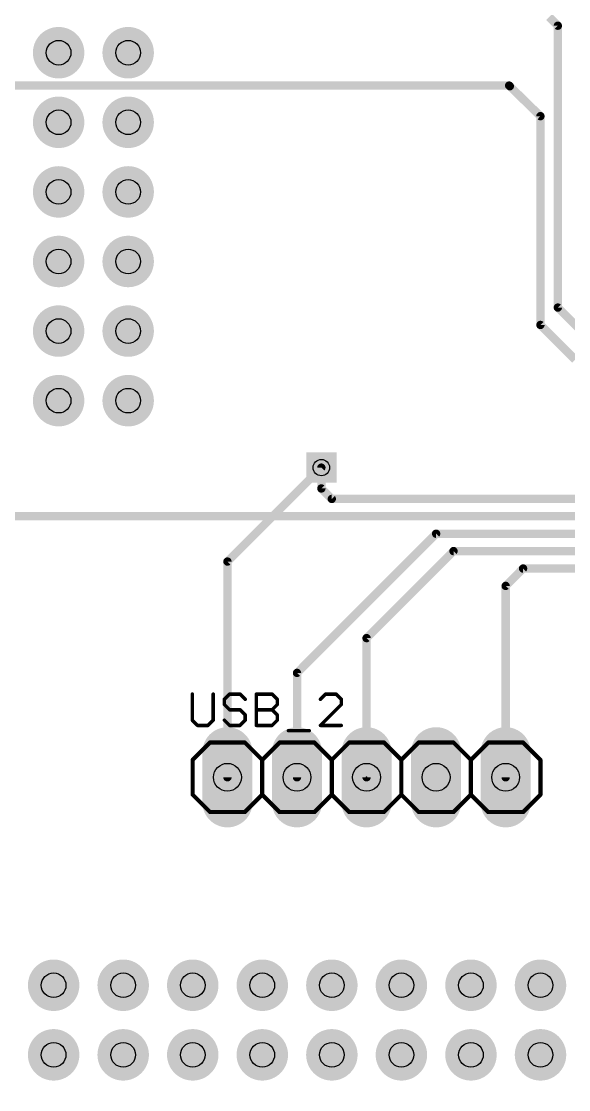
# Model space of a CAD drawing. Extents: x 4 to 288, y -28 to 191.
# Drawn here: x 101.06 to 121.04, y 9.55 to 48.55 of the extents above; entities that cross this region are included whole.
import ezdxf

# ---------------------------------------------------------------- set-up
doc = ezdxf.new("R2010")
doc.units = 0
doc.header["$MEASUREMENT"] = 0
doc.layers.get('0').update_dxf_attribs({"linetype": 'CONTINUOUS'})
for name, color, linetype in [('1', 22, 'CONTINUOUS'), ('16', 175, 'CONTINUOUS'), ('17', 82, 'CONTINUOUS'), ('18', 82, 'CONTINUOUS'), ('20', 7, 'CONTINUOUS'), ('21', 2, 'CONTINUOUS'), ('23', 7, 'CONTINUOUS'), ('25', 2, 'CONTINUOUS'), ('29', 253, 'CONTINUOUS'), ('30', 253, 'CONTINUOUS'), ('44', 253, 'CONTINUOUS'), ('51', 253, 'CONTINUOUS')]:
    doc.layers.add(name, color=color, linetype=linetype)

# ---------------------------------------------------------------- blocks, each defined once
blk = doc.blocks.new('RECT')
blk.add_solid([(-0.5, -0.5), (0.5, -0.5), (-0.5, 0.5), (0.5, 0.5)])
blk = doc.blocks.new('LONGP100')
at = {"const_width": 1}
blk.add_lwpolyline([(-0.5, 0), (0.5, 0)], dxfattribs=at)
at = {"const_width": 0.5}
for points in [[(-0.5, 0.25, 1), (-0.5, -0.25)], [(0.5, -0.25, 1), (0.5, 0.25)]]:
    blk.add_lwpolyline(points, format="xyb", dxfattribs=at)
blk = doc.blocks.new('ROUNDV')
at = {"const_width": 0.5}
blk.add_lwpolyline([(0, -0.25, 1), (0, 0.25, 1), (0, -0.25)], format="xyb", dxfattribs=at)
blk = doc.blocks.new('SQUAREV')
blk.add_solid([(-0.5, -0.5), (0.5, -0.5), (-0.5, 0.5), (0.5, 0.5)])

msp = doc.modelspace()

# ---------------------------------------------------------------- linework, layer by layer
at = {"layer": '1', "const_width": 0.3048}
for points in [[(120.3325, 48.7045), (120.65, 48.387)], [(120.65, 48.387), (120.65, 38.1)], [(94.1324, 46.2026), (118.872, 46.2026)], [(118.872, 46.2026), (118.8974, 46.1772)], [(120.015, 45.085), (118.8974, 46.1772)], [(120.015, 37.465), (120.015, 45.085)], [(120.65, 38.1), (121.92, 36.83)], [(121.285, 36.195), (120.015, 37.465)], [(108.585, 28.829), (112.014, 32.258)], [(108.585, 20.955), (108.585, 28.829)]]:
    msp.add_lwpolyline(points, dxfattribs=at)
at = {"layer": '1', "const_width": 0.1524}
for points in [[(120.7262, 48.387, 1), (120.5738, 48.387)], [(120.5961, 48.3331, 1), (120.7039, 48.4409)], [(118.9259, 46.2565, 1), (118.8181, 46.1487)], [(118.9507, 46.2317, 1), (118.8441, 46.1227)], [(118.8435, 46.1233, 1), (118.9513, 46.2311)], [(118.872, 46.1264, 1), (118.872, 46.2788)], [(120.0912, 45.085, 1), (119.9388, 45.085)], [(119.9617, 45.0305, 1), (120.0683, 45.1395)], [(120.7039, 38.1539, 1), (120.5961, 38.0461)], [(120.5738, 38.1, 1), (120.7262, 38.1)], [(120.0689, 37.5189, 1), (119.9611, 37.4111)], [(119.9388, 37.465, 1), (120.0912, 37.465)], [(112.0679, 32.2041, 1), (111.9601, 32.3119)], [(108.6612, 28.829, 1), (108.5088, 28.829)], [(108.5311, 28.8829, 1), (108.6389, 28.7751)], [(108.5088, 20.955, 1), (108.6612, 20.955)]]:
    msp.add_lwpolyline(points, format="xyb", dxfattribs=at)
at = {"layer": '16', "const_width": 0.3048}
for points in [[(112.014, 31.496), (112.014, 32.258)], [(112.395, 31.115), (112.014, 31.496)], [(121.92, 31.115), (112.395, 31.115)], [(93.1265, 30.48), (123.825, 30.48)], [(116.205, 29.845), (111.125, 24.765)], [(131.445, 29.845), (116.205, 29.845)], [(116.84, 29.21), (113.665, 26.035)], [(133.35, 29.21), (116.84, 29.21)], [(119.38, 28.575), (118.745, 27.94)], [(119.38, 28.575), (135.89, 28.575)], [(118.745, 27.94), (118.745, 20.955)], [(113.665, 20.955), (113.665, 26.035)], [(111.125, 24.765), (111.125, 20.955)]]:
    msp.add_lwpolyline(points, dxfattribs=at)
at = {"layer": '16', "const_width": 0.1524}
for points in [[(112.0902, 32.258, 1), (111.9378, 32.258)], [(112.0679, 31.5499, 1), (111.9601, 31.4421)], [(111.9378, 31.496, 1), (112.0902, 31.496)], [(112.395, 31.1912, 1), (112.395, 31.0388)], [(112.3411, 31.0611, 1), (112.4489, 31.1689)], [(116.205, 29.9212, 1), (116.205, 29.7688)], [(116.2589, 29.7911, 1), (116.1511, 29.8989)], [(116.84, 29.2862, 1), (116.84, 29.1338)], [(116.8939, 29.1561, 1), (116.7861, 29.2639)], [(119.38, 28.6512, 1), (119.38, 28.4988)], [(119.4339, 28.5211, 1), (119.3261, 28.6289)], [(118.8212, 27.94, 1), (118.6688, 27.94)], [(118.6911, 27.9939, 1), (118.7989, 27.8861)], [(113.7412, 26.035, 1), (113.5888, 26.035)], [(113.6111, 26.0889, 1), (113.7189, 25.9811)], [(111.2012, 24.765, 1), (111.0488, 24.765)], [(111.0711, 24.8189, 1), (111.1789, 24.7111)], [(111.0488, 20.955, 1), (111.2012, 20.955)], [(113.5888, 20.955, 1), (113.7412, 20.955)], [(118.6688, 20.955, 1), (118.8212, 20.955)]]:
    msp.add_lwpolyline(points, format="xyb", dxfattribs=at)
at = {"layer": '20', "const_width": 0.0254}
msp.add_lwpolyline([(71.1264, 186.0347, 2.9429), (202.1142, 186.0347)], format="xyb", dxfattribs=at)
at = {"layer": '21', "const_width": 0.1524}
for points in [[(107.95, 22.225), (107.315, 21.59)], [(107.95, 22.225), (109.22, 22.225)], [(109.22, 22.225), (109.855, 21.59)], [(109.855, 21.59), (110.49, 22.225)], [(110.49, 22.225), (111.76, 22.225)], [(111.76, 22.225), (112.395, 21.59)], [(112.395, 21.59), (113.03, 22.225)], [(113.03, 22.225), (114.3, 22.225)], [(114.3, 22.225), (114.935, 21.59)], [(115.57, 22.225), (114.935, 21.59)], [(115.57, 22.225), (116.84, 22.225)], [(116.84, 22.225), (117.475, 21.59)], [(118.11, 22.225), (117.475, 21.59)], [(118.11, 22.225), (119.38, 22.225)], [(119.38, 22.225), (120.015, 21.59)], [(107.315, 21.59), (107.315, 20.32)], [(109.855, 21.59), (109.855, 20.32)], [(112.395, 21.59), (112.395, 20.32)], [(114.935, 21.59), (114.935, 20.32)], [(117.475, 21.59), (117.475, 20.32)], [(120.015, 21.59), (120.015, 20.32)], [(107.315, 20.32), (107.95, 19.685)], [(109.855, 20.32), (109.22, 19.685)], [(110.49, 19.685), (109.855, 20.32)], [(112.395, 20.32), (111.76, 19.685)], [(113.03, 19.685), (112.395, 20.32)], [(114.935, 20.32), (114.3, 19.685)], [(114.935, 20.32), (115.57, 19.685)], [(117.475, 20.32), (116.84, 19.685)], [(117.475, 20.32), (118.11, 19.685)], [(120.015, 20.32), (119.38, 19.685)], [(109.22, 19.685), (107.95, 19.685)], [(111.76, 19.685), (110.49, 19.685)], [(114.3, 19.685), (113.03, 19.685)], [(116.84, 19.685), (115.57, 19.685)], [(119.38, 19.685), (118.11, 19.685)]]:
    msp.add_lwpolyline(points, dxfattribs=at)
at = {"layer": '21', "const_width": 0.0762}
for points in [[(107.95, 22.2631, 1), (107.95, 22.1869)], [(107.9769, 22.1981, 1), (107.9231, 22.2519)], [(109.2469, 22.2519, 1), (109.1931, 22.1981)], [(109.22, 22.1869, 1), (109.22, 22.2631)], [(110.49, 22.2631, 1), (110.49, 22.1869)], [(110.5169, 22.1981, 1), (110.4631, 22.2519)], [(111.7869, 22.2519, 1), (111.7331, 22.1981)], [(111.76, 22.1869, 1), (111.76, 22.2631)], [(113.03, 22.2631, 1), (113.03, 22.1869)], [(113.0569, 22.1981, 1), (113.0031, 22.2519)], [(114.3269, 22.2519, 1), (114.2731, 22.1981)], [(114.3, 22.1869, 1), (114.3, 22.2631)], [(115.57, 22.2631, 1), (115.57, 22.1869)], [(115.5969, 22.1981, 1), (115.5431, 22.2519)], [(116.8669, 22.2519, 1), (116.8131, 22.1981)], [(116.84, 22.1869, 1), (116.84, 22.2631)], [(118.11, 22.2631, 1), (118.11, 22.1869)], [(118.1369, 22.1981, 1), (118.0831, 22.2519)], [(119.4069, 22.2519, 1), (119.3531, 22.1981)], [(119.38, 22.1869, 1), (119.38, 22.2631)], [(107.3531, 21.59, 1), (107.2769, 21.59)], [(107.2881, 21.6169, 1), (107.3419, 21.5631)], [(109.8931, 21.59, 1), (109.8169, 21.59)], [(109.8281, 21.6169, 1), (109.8819, 21.5631)], [(109.8281, 21.5631, 1), (109.8819, 21.6169)], [(112.4331, 21.59, 1), (112.3569, 21.59)], [(112.3681, 21.6169, 1), (112.4219, 21.5631)], [(112.3681, 21.5631, 1), (112.4219, 21.6169)], [(114.9731, 21.59, 1), (114.8969, 21.59)], [(114.9081, 21.6169, 1), (114.9619, 21.5631)], [(114.9081, 21.5631, 1), (114.9619, 21.6169)], [(117.5131, 21.59, 1), (117.4369, 21.59)], [(117.4481, 21.6169, 1), (117.5019, 21.5631)], [(117.4481, 21.5631, 1), (117.5019, 21.6169)], [(120.0531, 21.59, 1), (119.9769, 21.59)], [(119.9881, 21.5631, 1), (120.0419, 21.6169)], [(107.2769, 20.32, 1), (107.3531, 20.32)], [(107.3419, 20.3469, 1), (107.2881, 20.2931)], [(109.8169, 20.32, 1), (109.8931, 20.32)], [(109.8819, 20.3469, 1), (109.8281, 20.2931)], [(109.8819, 20.2931, 1), (109.8281, 20.3469)], [(112.3569, 20.32, 1), (112.4331, 20.32)], [(112.4219, 20.3469, 1), (112.3681, 20.2931)], [(112.4219, 20.2931, 1), (112.3681, 20.3469)], [(114.8969, 20.32, 1), (114.9731, 20.32)], [(114.9619, 20.3469, 1), (114.9081, 20.2931)], [(114.9619, 20.2931, 1), (114.9081, 20.3469)], [(117.4369, 20.32, 1), (117.5131, 20.32)], [(117.5019, 20.3469, 1), (117.4481, 20.2931)], [(117.5019, 20.2931, 1), (117.4481, 20.3469)], [(119.9769, 20.32, 1), (120.0531, 20.32)], [(120.0419, 20.2931, 1), (119.9881, 20.3469)], [(107.95, 19.7231, 1), (107.95, 19.6469)], [(107.9231, 19.6581, 1), (107.9769, 19.7119)], [(109.1931, 19.7119, 1), (109.2469, 19.6581)], [(109.22, 19.6469, 1), (109.22, 19.7231)], [(110.49, 19.7231, 1), (110.49, 19.6469)], [(110.4631, 19.6581, 1), (110.5169, 19.7119)], [(111.7331, 19.7119, 1), (111.7869, 19.6581)], [(111.76, 19.6469, 1), (111.76, 19.7231)], [(113.03, 19.7231, 1), (113.03, 19.6469)], [(113.0031, 19.6581, 1), (113.0569, 19.7119)], [(114.2731, 19.7119, 1), (114.3269, 19.6581)], [(114.3, 19.6469, 1), (114.3, 19.7231)], [(115.57, 19.7231, 1), (115.57, 19.6469)], [(115.5431, 19.6581, 1), (115.5969, 19.7119)], [(116.8131, 19.7119, 1), (116.8669, 19.6581)], [(116.84, 19.6469, 1), (116.84, 19.7231)], [(118.11, 19.7231, 1), (118.11, 19.6469)], [(118.0831, 19.6581, 1), (118.1369, 19.7119)], [(119.3531, 19.7119, 1), (119.4069, 19.6581)], [(119.38, 19.6469, 1), (119.38, 19.7231)]]:
    msp.add_lwpolyline(points, format="xyb", dxfattribs=at)
at = {"layer": '23'}
msp.add_point((113.665, 20.955), dxfattribs=at)
at = {"layer": '25', "const_width": 0.127}
for points in [[(107.3023, 23.9913), (107.3023, 23.038)], [(108.065, 23.038), (108.065, 23.9913)], [(108.6624, 23.9913), (108.4717, 23.8006)], [(108.4717, 23.8006), (108.4717, 23.61)], [(109.0437, 23.9913), (108.6624, 23.9913)], [(109.2343, 23.8006), (109.0437, 23.9913)], [(109.6411, 22.8473), (109.6411, 23.9913)], [(109.6411, 23.9913), (110.2131, 23.9913)], [(110.2131, 23.9913), (110.4037, 23.8006)], [(110.4037, 23.8006), (110.4037, 23.61)], [(112.1706, 23.9913), (111.9799, 23.8006)], [(112.5519, 23.9913), (112.1706, 23.9913)], [(112.7425, 23.8006), (112.5519, 23.9913)], [(112.7425, 23.61), (112.7425, 23.8006)], [(108.4717, 23.61), (108.6624, 23.4193)], [(108.6624, 23.4193), (109.0437, 23.4193)], [(109.0437, 23.4193), (109.2343, 23.2286)], [(109.6411, 23.4193), (110.2131, 23.4193)], [(110.4037, 23.61), (110.2131, 23.4193)], [(110.2131, 23.4193), (110.4037, 23.2286)], [(111.9799, 22.8473), (112.7425, 23.61)], [(107.3023, 23.038), (107.493, 22.8473)], [(107.8743, 22.8473), (108.065, 23.038)], [(108.6624, 22.8473), (108.4717, 23.038)], [(109.2343, 23.038), (109.0437, 22.8473)], [(109.2343, 23.2286), (109.2343, 23.038)], [(110.4037, 23.038), (110.2131, 22.8473)], [(110.4037, 23.2286), (110.4037, 23.038)], [(107.493, 22.8473), (107.8743, 22.8473)], [(109.0437, 22.8473), (108.6624, 22.8473)], [(110.2131, 22.8473), (109.6411, 22.8473)], [(110.8105, 22.6566), (111.5731, 22.6566)], [(112.7425, 22.8473), (111.9799, 22.8473)]]:
    msp.add_lwpolyline(points, dxfattribs=at)
at = {"layer": '25', "const_width": 0.0635}
for points in [[(107.3341, 23.9913, 1), (107.2706, 23.9913)], [(108.0967, 23.9913, 1), (108.0332, 23.9913)], [(108.5034, 23.8006, 1), (108.4399, 23.8006)], [(108.4492, 23.8231, 1), (108.4941, 23.7782)], [(108.6624, 24.023, 1), (108.6624, 23.9595)], [(108.6848, 23.9688, 1), (108.6399, 24.0137)], [(109.0661, 24.0137, 1), (109.0212, 23.9688)], [(109.0437, 23.9595, 1), (109.0437, 24.023)], [(109.2119, 23.7782, 1), (109.2568, 23.8231)], [(109.6728, 23.9913, 1), (109.6093, 23.9913)], [(109.6411, 24.023, 1), (109.6411, 23.9595)], [(110.2355, 24.0137, 1), (110.1906, 23.9688)], [(110.2131, 23.9595, 1), (110.2131, 24.023)], [(110.4355, 23.8006, 1), (110.372, 23.8006)], [(110.3813, 23.7782, 1), (110.4262, 23.8231)], [(111.9574, 23.8231, 1), (112.0023, 23.7782)], [(112.1706, 24.023, 1), (112.1706, 23.9595)], [(112.193, 23.9688, 1), (112.1481, 24.0137)], [(112.5743, 24.0137, 1), (112.5294, 23.9688)], [(112.5519, 23.9595, 1), (112.5519, 24.023)], [(112.7743, 23.8006, 1), (112.7108, 23.8006)], [(112.7201, 23.7782, 1), (112.765, 23.8231)], [(108.4941, 23.6324, 1), (108.4492, 23.5875)], [(108.4399, 23.61, 1), (108.5034, 23.61)], [(108.6624, 23.451, 1), (108.6624, 23.3875)], [(108.6399, 23.3968, 1), (108.6848, 23.4417)], [(109.0661, 23.4417, 1), (109.0212, 23.3968)], [(109.0437, 23.3875, 1), (109.0437, 23.451)], [(109.6411, 23.451, 1), (109.6411, 23.3875)], [(110.2355, 23.4417, 1), (110.1906, 23.3968)], [(110.1906, 23.4417, 1), (110.2355, 23.3968)], [(110.2131, 23.3875, 1), (110.2131, 23.451)], [(110.372, 23.61, 1), (110.4355, 23.61)], [(110.4262, 23.5875, 1), (110.3813, 23.6324)], [(112.7108, 23.61, 1), (112.7743, 23.61)], [(112.765, 23.5875, 1), (112.7201, 23.6324)], [(107.3248, 23.0604, 1), (107.2798, 23.0155)], [(107.2706, 23.038, 1), (107.3341, 23.038)], [(108.0332, 23.038, 1), (108.0967, 23.038)], [(108.0874, 23.0155, 1), (108.0425, 23.0604)], [(108.4941, 23.0604, 1), (108.4492, 23.0155)], [(109.2661, 23.2286, 1), (109.2026, 23.2286)], [(109.2026, 23.038, 1), (109.2661, 23.038)], [(109.2119, 23.2062, 1), (109.2568, 23.2511)], [(109.2568, 23.0155, 1), (109.2119, 23.0604)], [(110.4355, 23.2286, 1), (110.372, 23.2286)], [(110.372, 23.038, 1), (110.4355, 23.038)], [(110.3813, 23.2062, 1), (110.4262, 23.2511)], [(110.4262, 23.0155, 1), (110.3813, 23.0604)], [(107.493, 22.879, 1), (107.493, 22.8156)], [(107.4705, 22.8248, 1), (107.5154, 22.8698)], [(107.8518, 22.8698, 1), (107.8967, 22.8248)], [(107.8743, 22.8156, 1), (107.8743, 22.879)], [(108.6624, 22.879, 1), (108.6624, 22.8156)], [(108.6399, 22.8248, 1), (108.6848, 22.8698)], [(109.0212, 22.8698, 1), (109.0661, 22.8248)], [(109.0437, 22.8156, 1), (109.0437, 22.879)], [(109.6411, 22.879, 1), (109.6411, 22.8156)], [(109.6093, 22.8473, 1), (109.6728, 22.8473)], [(110.1906, 22.8698, 1), (110.2355, 22.8248)], [(110.2131, 22.8156, 1), (110.2131, 22.879)], [(110.8105, 22.6884, 1), (110.8105, 22.6249)], [(111.5731, 22.6249, 1), (111.5731, 22.6884)], [(111.9574, 22.8698, 1), (112.0023, 22.8248)], [(111.9799, 22.879, 1), (111.9799, 22.8156)], [(112.7425, 22.8156, 1), (112.7425, 22.879)]]:
    msp.add_lwpolyline(points, format="xyb", dxfattribs=at)
at = {"layer": '44'}
for centre, radius in [((102.4192, 47.4015), 0.45), ((104.9592, 47.4015), 0.45), ((102.4192, 44.8615), 0.45), ((104.9592, 44.8615), 0.45), ((102.4192, 42.3215), 0.45), ((104.9592, 42.3215), 0.45), ((102.4192, 39.7815), 0.45), ((104.9592, 39.7815), 0.45), ((102.4192, 37.2415), 0.45), ((104.9592, 37.2415), 0.45), ((102.4192, 34.7015), 0.45), ((104.9592, 34.7015), 0.45), ((112.014, 32.258), 0.3), ((108.585, 20.955), 0.508), ((111.125, 20.955), 0.508), ((113.665, 20.955), 0.508), ((116.205, 20.955), 0.508), ((118.745, 20.955), 0.508), ((102.2375, 13.3642), 0.45), ((104.7775, 13.3642), 0.45), ((107.3175, 13.3642), 0.45), ((109.8575, 13.3642), 0.45), ((112.3975, 13.3642), 0.45), ((114.9375, 13.3642), 0.45), ((117.4775, 13.3642), 0.45), ((120.0175, 13.3642), 0.45), ((102.2375, 10.8242), 0.45), ((104.7775, 10.8242), 0.45), ((107.3175, 10.8242), 0.45), ((109.8575, 10.8242), 0.45), ((112.3975, 10.8242), 0.45), ((114.9375, 10.8242), 0.45), ((117.4775, 10.8242), 0.45), ((120.0175, 10.8242), 0.45)]:
    msp.add_circle(centre, radius, dxfattribs=at)

# ---------------------------------------------------------------- block references
at = {"layer": '17', "xscale": 1.6256, "yscale": 1.6256, "rotation": 90}
for p in [(108.585, 20.955), (108.585, 20.955), (111.125, 20.955), (111.125, 20.955), (113.665, 20.955), (113.665, 20.955), (116.205, 20.955), (116.205, 20.955), (118.745, 20.955), (118.745, 20.955)]:
    msp.add_blockref('LONGP100', p, dxfattribs=at)
at = {"layer": '18'}
for name, p, xscale, yscale in [('ROUNDV', (102.4192, 47.4015), 1.6764, 1.6764), ('ROUNDV', (102.4192, 47.4015), 1.6764, 1.6764), ('ROUNDV', (104.9592, 47.4015), 1.6764, 1.6764), ('ROUNDV', (104.9592, 47.4015), 1.6764, 1.6764), ('ROUNDV', (102.4192, 44.8615), 1.6764, 1.6764), ('ROUNDV', (102.4192, 44.8615), 1.6764, 1.6764), ('ROUNDV', (104.9592, 44.8615), 1.6764, 1.6764), ('ROUNDV', (104.9592, 44.8615), 1.6764, 1.6764), ('ROUNDV', (102.4192, 42.3215), 1.6764, 1.6764), ('ROUNDV', (102.4192, 42.3215), 1.6764, 1.6764), ('ROUNDV', (104.9592, 42.3215), 1.6764, 1.6764), ('ROUNDV', (104.9592, 42.3215), 1.6764, 1.6764), ('ROUNDV', (102.4192, 39.7815), 1.6764, 1.6764), ('ROUNDV', (102.4192, 39.7815), 1.6764, 1.6764), ('ROUNDV', (104.9592, 39.7815), 1.6764, 1.6764), ('ROUNDV', (104.9592, 39.7815), 1.6764, 1.6764), ('ROUNDV', (102.4192, 37.2415), 1.6764, 1.6764), ('ROUNDV', (102.4192, 37.2415), 1.6764, 1.6764), ('ROUNDV', (104.9592, 37.2415), 1.6764, 1.6764), ('ROUNDV', (104.9592, 37.2415), 1.6764, 1.6764), ('ROUNDV', (102.4192, 34.7015), 1.6764, 1.6764), ('ROUNDV', (102.4192, 34.7015), 1.6764, 1.6764), ('ROUNDV', (104.9592, 34.7015), 1.6764, 1.6764), ('ROUNDV', (104.9592, 34.7015), 1.6764, 1.6764), ('SQUAREV', (112.014, 32.258), 1.108, 1.108), ('SQUAREV', (112.014, 32.258), 1.108, 1.108), ('ROUNDV', (102.2375, 13.3642), 1.6764, 1.6764), ('ROUNDV', (102.2375, 13.3642), 1.6764, 1.6764), ('ROUNDV', (104.7775, 13.3642), 1.6764, 1.6764), ('ROUNDV', (104.7775, 13.3642), 1.6764, 1.6764), ('ROUNDV', (107.3175, 13.3642), 1.6764, 1.6764), ('ROUNDV', (107.3175, 13.3642), 1.6764, 1.6764), ('ROUNDV', (109.8575, 13.3642), 1.6764, 1.6764), ('ROUNDV', (109.8575, 13.3642), 1.6764, 1.6764), ('ROUNDV', (112.3975, 13.3642), 1.6764, 1.6764), ('ROUNDV', (112.3975, 13.3642), 1.6764, 1.6764), ('ROUNDV', (114.9375, 13.3642), 1.6764, 1.6764), ('ROUNDV', (114.9375, 13.3642), 1.6764, 1.6764), ('ROUNDV', (117.4775, 13.3642), 1.6764, 1.6764), ('ROUNDV', (117.4775, 13.3642), 1.6764, 1.6764), ('ROUNDV', (120.0175, 13.3642), 1.6764, 1.6764), ('ROUNDV', (120.0175, 13.3642), 1.6764, 1.6764), ('ROUNDV', (102.2375, 10.8242), 1.6764, 1.6764), ('ROUNDV', (102.2375, 10.8242), 1.6764, 1.6764), ('ROUNDV', (104.7775, 10.8242), 1.6764, 1.6764), ('ROUNDV', (104.7775, 10.8242), 1.6764, 1.6764), ('ROUNDV', (107.3175, 10.8242), 1.6764, 1.6764), ('ROUNDV', (107.3175, 10.8242), 1.6764, 1.6764), ('ROUNDV', (109.8575, 10.8242), 1.6764, 1.6764), ('ROUNDV', (109.8575, 10.8242), 1.6764, 1.6764), ('ROUNDV', (112.3975, 10.8242), 1.6764, 1.6764), ('ROUNDV', (112.3975, 10.8242), 1.6764, 1.6764), ('ROUNDV', (114.9375, 10.8242), 1.6764, 1.6764), ('ROUNDV', (114.9375, 10.8242), 1.6764, 1.6764), ('ROUNDV', (117.4775, 10.8242), 1.6764, 1.6764), ('ROUNDV', (117.4775, 10.8242), 1.6764, 1.6764), ('ROUNDV', (120.0175, 10.8242), 1.6764, 1.6764), ('ROUNDV', (120.0175, 10.8242), 1.6764, 1.6764)]:
    msp.add_blockref(name, p, dxfattribs=dict(at, xscale=xscale, yscale=yscale))
at = {"layer": '29', "xscale": 1.8796, "yscale": 1.8796}
for p in [(102.4192, 47.4015), (104.9592, 47.4015), (102.4192, 44.8615), (104.9592, 44.8615), (102.4192, 42.3215), (104.9592, 42.3215), (102.4192, 39.7815), (104.9592, 39.7815), (102.4192, 37.2415), (104.9592, 37.2415), (102.4192, 34.7015), (104.9592, 34.7015), (102.2375, 13.3642), (104.7775, 13.3642), (107.3175, 13.3642), (109.8575, 13.3642), (112.3975, 13.3642), (114.9375, 13.3642), (117.4775, 13.3642), (120.0175, 13.3642), (102.2375, 10.8242), (104.7775, 10.8242), (107.3175, 10.8242), (109.8575, 10.8242), (112.3975, 10.8242), (114.9375, 10.8242), (117.4775, 10.8242), (120.0175, 10.8242)]:
    msp.add_blockref('ROUNDV', p, dxfattribs=at)
at = {"layer": '29', "xscale": 1.8288, "yscale": 1.8288, "rotation": 90}
for p in [(108.585, 20.955), (111.125, 20.955), (113.665, 20.955), (116.205, 20.955), (118.745, 20.955)]:
    msp.add_blockref('LONGP100', p, dxfattribs=at)
at = {"layer": '30', "xscale": 1.8796, "yscale": 1.8796}
for p in [(102.4192, 47.4015), (104.9592, 47.4015), (102.4192, 44.8615), (104.9592, 44.8615), (102.4192, 42.3215), (104.9592, 42.3215), (102.4192, 39.7815), (104.9592, 39.7815), (102.4192, 37.2415), (104.9592, 37.2415), (102.4192, 34.7015), (104.9592, 34.7015), (102.2375, 13.3642), (104.7775, 13.3642), (107.3175, 13.3642), (109.8575, 13.3642), (112.3975, 13.3642), (114.9375, 13.3642), (117.4775, 13.3642), (120.0175, 13.3642), (102.2375, 10.8242), (104.7775, 10.8242), (107.3175, 10.8242), (109.8575, 10.8242), (112.3975, 10.8242), (114.9375, 10.8242), (117.4775, 10.8242), (120.0175, 10.8242)]:
    msp.add_blockref('ROUNDV', p, dxfattribs=at)
at = {"layer": '30', "xscale": 1.8288, "yscale": 1.8288, "rotation": 90}
for p in [(108.585, 20.955), (111.125, 20.955), (113.665, 20.955), (116.205, 20.955), (118.745, 20.955)]:
    msp.add_blockref('LONGP100', p, dxfattribs=at)
at = {"layer": '51', "xscale": 0.508, "yscale": 0.508}
for p in [(108.585, 20.955), (111.125, 20.955), (113.665, 20.955), (116.205, 20.955), (118.745, 20.955)]:
    msp.add_blockref('RECT', p, dxfattribs=at)

doc.saveas('drawing.dxf')
